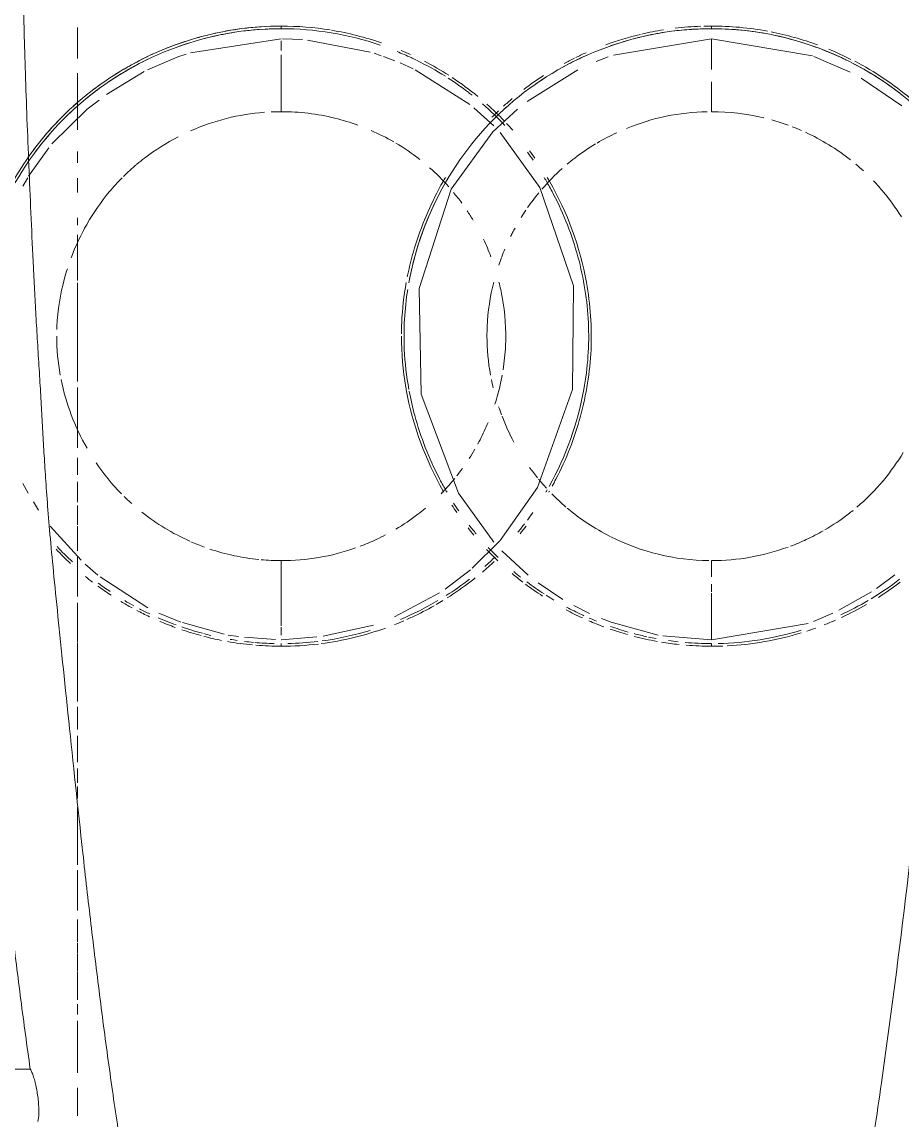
# Model space of a CAD drawing. Header units: millimetres. Extents: x -4000 to 187956, y -58990 to 162485.
# Drawn here: x 2723.4 to 2876.7, y 81072.8 to 81264.2 of the extents above; entities that cross this region are included whole.
import ezdxf

# ---------------------------------------------------------------- set-up
doc = ezdxf.new("R2010")
doc.units = ezdxf.units.MM
doc.layers.add('P-SANR-FIXT', color=6, linetype='Continuous', lineweight=9)

# ---------------------------------------------------------------- blocks, each defined once
blk = doc.blocks.new('WCPan-SquattingPan-Vitra-ArkitektSeries-5952 - CMPX502N-V808-0_000')
at = {"layer": 'P-SANR-FIXT', "color": 50}
for p, q in [((0, 52.99), (0, 53.21)), ((0, -54.89), (0, -54.66))]:
    blk.add_line(p, q, dxfattribs=at)
at = {"layer": 'P-SANR-FIXT', "color": 254}
for p, q in [((0, 52.76), (0, 52.99)), ((0, -54.66), (0, -54.43))]:
    blk.add_line(p, q, dxfattribs=at)
at = {"layer": 'P-SANR-FIXT', "color": 252}
for p, q in [((-15.83, 48.57), (0, 51.01)), ((0.24, 51.01), (3.71, 50.87)), ((4.57, 50.8), (15.52, 48.68)), ((16.18, 48.48), (17.43, 48.07)), ((17.83, 47.93), (19.82, 47.18)), ((20.75, 46.8), (23.02, 45.76)), ((-30.47, 41.28), (-23.86, 45.31)), ((23.34, 45.6), (32.88, 39.53)), ((0, 39.21), (0, 38.3)), ((33.56, 38.99), (37.07, 35.82)), ((-44.05, 27.04), (-40.52, 32.01)), ((-34.89, -39.92), (-40.27, -33.99)), ((38.1, -36.53), (33.31, -41.29)), ((-31.97, -42.5), (-34.16, -40.6)), ((32.97, -41.59), (28.58, -44.94)), ((-23.25, -48.22), (-31.57, -42.82)), ((27.6, -45.58), (19.77, -49.76)), ((-17.51, -50.68), (-21.32, -49.15)), ((-9.94, -52.82), (-17.22, -50.78)), ((16.06, -51.23), (7.33, -53.16)), ((-7.46, -53.21), (-9.27, -52.94)), ((-1.01, -53.73), (-6.4, -53.33)), ((6.22, -53.28), (0, -53.77))]:
    blk.add_line(p, q, dxfattribs=at)
at = {"layer": 'P-SANR-FIXT', "color": 253}
for p, q in [((-45.06, 25.32), (-44.19, 26.8)), ((-44.1, -28.22), (-45.03, -26.52)), ((-42.29, -31.17), (-43.2, -29.75)), ((0, -39.97), (0, -40.86))]:
    blk.add_line(p, q, dxfattribs=at)
at = {"layer": 'P-SANR-FIXT', "color": 252, "flags": 128}
for points in [[(-23.3, 45.59), (-18, 47.85), (-16.57, 48.34)], [(-39.96, 32.68), (-33.81, 38.73), (-31.76, 40.34)]]:
    blk.add_lwpolyline(points, dxfattribs=at)
at = {"layer": 'P-SANR-FIXT', "color": 250, "flags": 128}
blk.add_lwpolyline([(38.17, 34.67), (45.09, 25.06), (50.96, 7.94), (50.77, -10.15), (44.67, -27.2), (38.14, -36.48)], dxfattribs=at)
at = {"layer": 'P-SANR-FIXT', "color": 250}
for points, knots in [([(37.47, 123.56), (39.35, 123.35), (44.14, 122.78), (51.71, 121.64), (60.17, 120.01), (68.57, 117.97), (76.78, 115.45), (84.8, 112.37), (91.35, 109.16), (96.35, 106.18), (99.91, 103.74), (103.38, 100.99), (107.85, 96.84), (112.84, 90.74), (116.21, 84.15), (117.97, 79.09), (118.88, 75.48), (119.45, 72.3), (119.77, 69.47), (119.93, 66.83), (119.98, 64.71), (119.99, 63.03), (119.99, 62.01), (119.98, 61.16), (119.97, 60.06), (119.93, 58.25), (119.86, 55.26), (119.75, 51.42), (119.64, 47.54), (119.53, 44.03), (119.42, 40.71), (119.29, 36.98), (119.11, 31.92), (118.92, 26.93), (118.73, 22.47), (118.58, 19.03), (118.44, 16.16), (118.31, 13.45), (118.19, 10.96), (118.07, 8.66), (117.96, 6.69), (117.85, 4.57), (117.69, 1.79), (117.49, -1.72), (117.23, -5.98), (116.95, -10.31), (116.66, -14.74), (116.26, -20.61), (115.51, -30.84), (114.35, -45.2), (112.27, -68.07), (109.21, -96.69), (105.5, -125.36), (102.12, -148.02), (99.36, -165), (96.36, -181.94), (93.51, -196.84), (91.28, -207.81), (89.79, -214.88), (88.65, -220.17), (87.48, -225.47), (86.49, -229.85), (85.66, -233.44), (84.91, -236.67), (84.11, -240.05), (83.22, -243.76), (82.25, -247.78), (81.22, -251.94), (80.18, -256.07), (79.26, -259.65), (78.18, -263.8), (76.91, -268.61), (75.82, -272.63), (74.96, -275.78), (74.1, -278.92), (73.15, -282.36), (72.21, -285.67), (71.41, -288.37), (70.37, -291.52), (69.25, -294.43), (68.05, -296.98), (67.13, -298.69), (66.09, -300.32), (64.44, -302.55), (61.91, -305.27), (58.14, -308.26), (54.39, -310.43), (51.04, -311.95), (47.42, -313.32), (42.84, -314.6), (38.95, -315.26), (36.94, -315.51), (36.67, -315.54)], [0.064045, 0.064045, 0.064045, 0.064045, 0.0735294, 0.0882353, 0.1029412, 0.1176471, 0.1323529, 0.1470588, 0.1617647, 0.1691176, 0.1764706, 0.1838235, 0.1911765, 0.2058824, 0.2205882, 0.2279412, 0.2352941, 0.2426471, 0.25, 0.2573529, 0.2647059, 0.2683824, 0.2720588, 0.2738971, 0.2757353, 0.2794118, 0.2830882, 0.2867647, 0.2904412, 0.2922794, 0.2941176, 0.2977941, 0.3014706, 0.3088235, 0.3161765, 0.3235294, 0.3308824, 0.3382353, 0.3455882, 0.3492647, 0.3529412, 0.3566176, 0.3602941, 0.3676471, 0.375, 0.3823529, 0.3897059, 0.3970588, 0.4117647, 0.4411765, 0.4705882, 0.5294118, 0.5882353, 0.6176471, 0.6470588, 0.6764706, 0.7058824, 0.7242647, 0.7334559, 0.7426471, 0.7518382, 0.7610294, 0.765625, 0.7702206, 0.7794118, 0.7886029, 0.7977941, 0.8069853, 0.8115809, 0.8161765, 0.8207721, 0.8253676, 0.8299632, 0.832261, 0.8345588, 0.8391544, 0.84375, 0.8483456, 0.8529412, 0.8621324, 0.8667279, 0.8713235, 0.8759191, 0.8805147, 0.8897059, 0.8988971, 0.9080882, 0.9126838, 0.9172794, 0.9264706, 0.9356618, 0.9370962, 0.9370962, 0.9370962, 0.9370962]), ([(37.94, 8.6), (38.17, 7.72), (38.96, 4.06), (39.32, -1.11), (38.89, -5.34), (38.67, -6.73)], [0.4224142, 0.4224142, 0.4224142, 0.4224142, 0.4444444, 0.5138889, 0.5482288, 0.5482288, 0.5482288, 0.5482288])]:
    blk.add_open_spline(points, degree=3, knots=knots, dxfattribs=at)
at = {"layer": 'P-SANR-FIXT', "color": 254}
blk.add_open_spline([(-53.21, 8.49), (-52.93, 10.05), (-51.71, 15.44), (-48.25, 24.3), (-41.71, 34.2), (-33.16, 42.39), (-19.62, 50.56), (-7.87, 53.26), (0, 53.21)], degree=3, knots=[0.5552363, 0.5552363, 0.5552363, 0.5552363, 0.5833333, 0.6527778, 0.7222222, 0.7916667, 0.8611111, 1, 1, 1, 1], dxfattribs=at)
for points in [[(-52.75, 8.46), (-51.64, 14.59), (-47.28, 26.49), (-35.18, 41.08), (-18.67, 50.53), (-6.24, 52.8), (0, 52.76)], [(-17.65, 49.76), (-17.16, 49.93), (-16.67, 50.09), (-16.18, 50.25)], [(-34.1, 40.51), (-33.66, 40.87), (-33.23, 41.22), (-32.78, 41.56)], [(0, 39.21), (0, 39.25), (0, 39.34), (0, 39.48)], [(0, -41.15), (0, -40.99), (0, -40.9), (0, -40.86)]]:
    blk.add_open_spline(points, degree=3, dxfattribs=at)
at = {"layer": 'P-SANR-FIXT', "color": 253}
for points in [[(-12.24, 51.35), (-10.87, 51.67), (-9.5, 51.94), (-8.11, 52.15)], [(-12.14, 51.84), (-10.41, 52.24), (-8.65, 52.56), (-6.88, 52.79)], [(-6.51, 52.38), (-5.63, 52.48), (-4.75, 52.57), (-3.87, 52.63)], [(-6.35, 52.85), (-5.4, 52.97), (-4.45, 53.05), (-3.49, 53.11)], [(-2.78, 52.7), (-1.85, 52.74), (-0.93, 52.76), (0, 52.76)], [(-1.87, 53.19), (-1.25, 53.21), (-0.62, 53.22), (0, 53.21)], [(0, 53.21), (2.87, 53.23), (5.73, 53), (8.55, 52.55)], [(17.22, 49.91), (11.69, 51.8), (5.85, 52.79), (0, 52.76)], [(8.76, 52.51), (11.72, 52.02), (14.65, 51.27), (17.5, 50.29)], [(-21.25, 48.85), (-20.33, 49.24), (-19.41, 49.61), (-18.47, 49.95)], [(-18.43, 49.96), (-17.58, 50.27), (-16.72, 50.56), (-15.85, 50.83)], [(-14.88, 51.12), (-14.22, 51.31), (-13.55, 51.49), (-12.87, 51.66)], [(-14.41, 50.78), (-13.91, 50.92), (-13.42, 51.05), (-12.92, 51.18)], [(20.92, 48.99), (21.47, 48.76), (22.01, 48.52), (22.55, 48.27)], [(-26.52, 45.72), (-25.47, 46.32), (-24.41, 46.88), (-23.32, 47.4)], [(28.61, 44.47), (26.99, 45.49), (25.32, 46.42), (23.6, 47.26)], [(24.96, 47.09), (26.41, 46.34), (27.82, 45.52), (29.19, 44.65)], [(-30.16, 43.46), (-28.99, 44.25), (-27.8, 45), (-26.58, 45.69)], [(-28.87, 44.85), (-28.41, 45.13), (-27.95, 45.42), (-27.48, 45.69)], [(0, 44.98), (0, 45.04), (0, 45.1), (0, 45.16)], [(29.79, 44.26), (31.34, 43.24), (32.84, 42.13), (34.28, 40.95)], [(-32.78, 41.56), (-32.3, 41.94), (-31.8, 42.31), (-31.3, 42.66)], [(-36.26, 39.25), (-35.76, 39.7), (-35.25, 40.14), (-34.73, 40.57)], [(0, 40.94), (0, 41.28), (0, 41.67), (0, 42.1)], [(-37.86, 37.09), (-37.16, 37.79), (-36.43, 38.48), (-35.69, 39.14)], [(39, 35.91), (37.77, 37.23), (36.46, 38.48), (35.1, 39.66)], [(35.82, 39.63), (36.89, 38.69), (37.91, 37.7), (38.89, 36.68)], [(-39.63, 35.91), (-39.26, 36.31), (-38.89, 36.7), (-38.51, 37.08)], [(9.34, 37.18), (10.71, 36.84), (12.06, 36.43), (13.38, 35.94)], [(-43, 31.08), (-42.02, 32.42), (-40.98, 33.7), (-39.88, 34.94)], [(39.29, 36.26), (39.65, 35.87), (40.01, 35.48), (40.35, 35.09)], [(43.9, 29.84), (43.58, 30.31), (43.25, 30.77), (42.91, 31.23)], [(43.26, 31.5), (43.58, 31.07), (43.89, 30.64), (44.2, 30.2)], [(25.86, 28.54), (27.04, 27.5), (28.15, 26.38), (29.19, 25.2)], [(46.35, 25.95), (46.18, 26.25), (46.01, 26.55), (45.83, 26.84)], [(-38.52, -7.63), (-38.92, -5.39), (-39.13, -3.11), (-39.13, -0.84)], [(46.1, -28.06), (46.19, -27.91), (46.27, -27.76), (46.36, -27.62)], [(42.9, -32.89), (43.23, -32.46), (43.54, -32.02), (43.85, -31.57)], [(41.24, -35.02), (41.64, -34.54), (42.03, -34.05), (42.4, -33.55)], [(42.7, -33.94), (42.35, -34.39), (41.99, -34.84), (41.63, -35.28)], [(-36.72, -40.49), (-37.58, -39.69), (-38.42, -38.86), (-39.22, -38)], [(-36.39, -40.18), (-37.32, -39.32), (-38.22, -38.43), (-39.08, -37.5)], [(37.13, -40.11), (36.46, -40.74), (35.77, -41.36), (35.07, -41.97)], [(35.5, -40.98), (36.11, -40.44), (36.71, -39.88), (37.29, -39.32)], [(-32.89, -43.73), (-33.31, -43.41), (-33.72, -43.08), (-34.13, -42.75)], [(-29.81, -45.36), (-30.52, -44.89), (-31.21, -44.41), (-31.89, -43.91)], [(28.74, -46.06), (30.14, -45.18), (31.49, -44.23), (32.79, -43.23)], [(-29.66, -46.02), (-30.44, -45.51), (-31.21, -44.97), (-31.96, -44.42)], [(-25.99, -48.22), (-26.64, -47.86), (-27.29, -47.49), (-27.93, -47.1)], [(-25.67, -47.87), (-26.21, -47.57), (-26.75, -47.27), (-27.28, -46.95)], [(20.77, -50.23), (23.01, -49.28), (25.19, -48.19), (27.29, -46.95)], [(28.18, -46.94), (27.79, -47.18), (27.4, -47.41), (27.01, -47.64)], [(-22.96, -49.75), (-23.71, -49.4), (-24.46, -49.03), (-25.19, -48.64)], [(-22.9, -49.27), (-23.51, -48.98), (-24.12, -48.68), (-24.73, -48.37)], [(-18.32, -51.19), (-19.37, -50.81), (-20.41, -50.39), (-21.43, -49.94)], [(-18.48, -51.62), (-19.38, -51.29), (-20.27, -50.94), (-21.16, -50.56)], [(-13.75, -52.64), (-14.96, -52.31), (-16.16, -51.94), (-17.34, -51.54)], [(21.36, -50.47), (20.83, -50.7), (20.3, -50.92), (19.76, -51.13)], [(-13.96, -53.05), (-15.1, -52.74), (-16.23, -52.4), (-17.35, -52.02)], [(-12.24, -53.02), (-12.66, -52.92), (-13.08, -52.81), (-13.5, -52.7)], [(-10.42, -53.88), (-11.44, -53.68), (-12.45, -53.45), (-13.46, -53.18)], [(18.2, -51.72), (14.56, -53.03), (10.78, -53.95), (6.95, -54.45)], [(7.11, -53.97), (9.95, -53.59), (12.75, -52.97), (15.49, -52.14)], [(-4.98, -54.67), (-6.45, -54.54), (-7.91, -54.34), (-9.36, -54.08)], [(-7.66, -53.89), (-8.08, -53.83), (-8.49, -53.77), (-8.9, -53.7)], [(-4.82, -54.23), (-5.35, -54.18), (-5.89, -54.12), (-6.42, -54.06)], [(-1.24, -54.42), (-2.36, -54.4), (-3.49, -54.34), (-4.61, -54.25)], [(0, -54.89), (-1.47, -54.9), (-2.93, -54.84), (-4.4, -54.72)], [(6.48, -54.51), (4.33, -54.77), (2.17, -54.9), (0, -54.89)], [(1.16, -54.42), (2.9, -54.39), (4.65, -54.27), (6.38, -54.06)]]:
    blk.add_open_spline(points, degree=3, dxfattribs=at)
at = {"layer": 'P-SANR-FIXT', "color": 252}
for points in [[(0, 48.95), (0, 49.5), (0, 50.06), (0, 50.63)], [(0, 39.48), (0, 39.62), (0, 40), (0, 40.6), (0, 40.94)], [(-1.76, 38.27), (-1.17, 38.29), (-0.59, 38.3), (0, 38.3)], [(0, 38.3), (3.15, 38.32), (6.29, 37.93), (9.34, 37.18)], [(-15.83, 34.94), (-11.75, 36.75), (-7.37, 37.87), (-2.93, 38.2)], [(15.65, 35.04), (17, 34.44), (18.33, 33.78), (19.61, 33.04)], [(19.97, 32.83), (21.43, 31.96), (22.83, 31), (24.16, 29.96)], [(-27.48, 27.03), (-26.76, 27.74), (-26.01, 28.43), (-25.23, 29.08)], [(30.02, 24.23), (30.52, 23.63), (31, 23.01), (31.46, 22.38)], [(32.41, 21.04), (32.76, 20.5), (33.11, 19.96), (33.44, 19.41)], [(35.23, 16.1), (35.72, 15.08), (36.16, 14.04), (36.56, 12.98)], [(-33.85, -20.39), (-35.99, -16.67), (-37.52, -12.61), (-38.37, -8.4)], [(33.75, -20.56), (33.44, -21.1), (33.11, -21.63), (32.77, -22.16)], [(-27.85, -28.32), (-29.48, -26.65), (-30.96, -24.84), (-32.27, -22.9)], [(31.57, -23.93), (31.26, -24.35), (30.94, -24.77), (30.62, -25.19)], [(46.75, -27.85), (46.71, -27.91), (46.68, -27.97), (46.65, -28.03)], [(-26.05, -30.04), (-26.51, -29.63), (-26.96, -29.2), (-27.4, -28.77)], [(-15.95, -36.57), (-18.93, -35.24), (-21.75, -33.54), (-24.3, -31.51)], [(-13.38, -37.62), (-14.17, -37.33), (-14.96, -37.01), (-15.73, -36.67)], [(-3.93, -39.79), (-6.82, -39.5), (-9.67, -38.88), (-12.42, -37.95)], [(12.92, -37.77), (8.78, -39.23), (4.39, -40), (0, -39.97)], [(0, -39.97), (-1.18, -39.98), (-2.35, -39.93), (-3.52, -39.82)], [(0, -45.62), (0, -45.06), (0, -44.01), (0, -42.72), (0, -41.73), (0, -41.3), (0, -41.15)], [(0, -49.42), (0, -48.73), (0, -47.4), (0, -46.19), (0, -45.62)], [(0, -51.35), (0, -50.69), (0, -50.05), (0, -49.42)], [(0, -52.98), (0, -52.5), (0, -52.03), (0, -51.55)]]:
    blk.add_open_spline(points, degree=3, dxfattribs=at)
at = {"layer": 'P-SANR-FIXT', "color": 253}
for points, knots in [([(-26.58, 46.21), (-25.35, 46.9), (-23.95, 47.62), (-22.51, 48.29), (-22.35, 48.36)], [0.8362703, 0.8362703, 0.8362703, 0.8362703, 0.86111111, 0.86418685, 0.86418685, 0.86418685, 0.86418685]), ([(23.44, 47.34), (23.17, 47.47), (22.11, 47.98), (21.02, 48.45), (20.2, 48.79)], [0.85581017, 0.85581017, 0.85581017, 0.85581017, 0.86111111, 0.87687246, 0.87687246, 0.87687246, 0.87687246]), ([(33.27, 41.18), (33.06, 41.35), (31.71, 42.39), (30.31, 43.38), (29.11, 44.15)], [0.78673632, 0.78673632, 0.78673632, 0.78673632, 0.79166667, 0.81715286, 0.81715286, 0.81715286, 0.81715286]), ([(-34.19, 41.03), (-33.76, 41.37), (-32.91, 42.05), (-32.04, 42.69), (-31.6, 43.01)], [0.78197225, 0.78197225, 0.78197225, 0.78197225, 0.79166667, 0.80117835, 0.80117835, 0.80117835, 0.80117835]), ([(-43.23, 31.56), (-42.64, 32.36), (-41.55, 33.75), (-40.39, 35.07), (-39.88, 35.64)], [0.70454198, 0.70454198, 0.70454198, 0.70454198, 0.72222222, 0.73571019, 0.73571019, 0.73571019, 0.73571019]), ([(33.82, -43), (33.51, -43.24), (31.94, -44.48), (30.29, -45.62), (28.92, -46.48)], [0.78476587, 0.78476587, 0.78476587, 0.78476587, 0.79166667, 0.82018668, 0.82018668, 0.82018668, 0.82018668]), ([(26.66, -47.83), (25.41, -48.54), (23.83, -49.36), (22.22, -50.09), (21.91, -50.23)], [0.83569016, 0.83569016, 0.83569016, 0.83569016, 0.86111111, 0.86704349, 0.86704349, 0.86704349, 0.86704349])]:
    blk.add_open_spline(points, degree=3, knots=knots, dxfattribs=at)
at = {"layer": 'P-SANR-FIXT', "color": 252}
for points, knots in [([(0, 45.16), (0, 45.74), (0, 46.73), (0, 47.78), (0, 48.19)], [0.6666667, 0.6666667, 0.6666667, 0.6666667, 0.7777778, 0.847025, 0.847025, 0.847025, 0.847025]), ([(0, 42.1), (0, 42.53), (0, 43.43), (0, 44.47), (0, 44.98)], [0.4444444, 0.4444444, 0.4444444, 0.4444444, 0.5555556, 0.6555053, 0.6555053, 0.6555053, 0.6555053]), ([(-25.15, 29.15), (-24.72, 29.51), (-22.47, 31.31), (-20.03, 32.86), (-17.97, 33.92)], [0.77777778, 0.77777778, 0.77777778, 0.77777778, 0.79166667, 0.84807906, 0.84807906, 0.84807906, 0.84807906]), ([(46.38, 26.81), (46.5, 26.6), (49.8, 20.96), (53.46, 10.97), (54.45, -3.21), (52.56, -14.92), (49.52, -22.72), (47.45, -26.59), (47.23, -26.99)], [0.328942, 0.328942, 0.328942, 0.328942, 0.3333333, 0.4444444, 0.5138889, 0.5833333, 0.6527778, 0.6609006, 0.6609006, 0.6609006, 0.6609006]), ([(-33.83, 18.75), (-32.7, 20.72), (-30.78, 23.5), (-28.51, 25.99), (-27.73, 26.78)], [0.66694003, 0.66694003, 0.66694003, 0.66694003, 0.72222222, 0.74923077, 0.74923077, 0.74923077, 0.74923077]), ([(46.69, -27.03), (49.62, -21.78), (53.02, -12.32), (53.99, 1.52), (52.12, 13.12), (48.98, 21.16), (46.74, 25.27), (46.35, 25.95)], [0.3373252, 0.3373252, 0.3373252, 0.3373252, 0.4444444, 0.5138889, 0.5833333, 0.6527778, 0.6666667, 0.6666667, 0.6666667, 0.6666667]), ([(-36.62, 12.83), (-36.05, 14.33), (-35.17, 16.32), (-34.13, 18.23), (-33.85, 18.72)], [0.61369818, 0.61369818, 0.61369818, 0.61369818, 0.65277778, 0.66666667, 0.66666667, 0.66666667, 0.66666667]), ([(-39.12, 0.32), (-39.11, 0.5), (-39, 3.52), (-38.42, 7.09), (-37.45, 10.37), (-37.28, 10.91)], [0.50949043, 0.50949043, 0.50949043, 0.50949043, 0.51388889, 0.58333333, 0.59718771, 0.59718771, 0.59718771, 0.59718771]), ([(38.52, -7.62), (38.32, -8.74), (37.93, -10.44), (37.43, -12.11), (37.25, -12.69)], [0.55555556, 0.55555556, 0.55555556, 0.55555556, 0.58333333, 0.59811562, 0.59811562, 0.59811562, 0.59811562]), ([(36.08, -15.86), (35.65, -16.89), (35.05, -18.16), (34.39, -19.41), (34.25, -19.66)], [0.62553543, 0.62553543, 0.62553543, 0.62553543, 0.65277778, 0.65987605, 0.65987605, 0.65987605, 0.65987605]), ([(30.25, -25.65), (30.15, -25.76), (29.39, -26.69), (28.59, -27.58), (27.86, -28.32)], [0.718527, 0.718527, 0.718527, 0.718527, 0.72222222, 0.7477781, 0.7477781, 0.7477781, 0.7477781]), ([(25.15, -30.82), (24.72, -31.18), (23.06, -32.51), (21.3, -33.7), (19.96, -34.49)], [0.77777778, 0.77777778, 0.77777778, 0.77777778, 0.79166667, 0.82956379, 0.82956379, 0.82956379, 0.82956379]), ([(18.17, -35.49), (17.63, -35.77), (16.18, -36.49), (14.69, -37.11), (13.75, -37.47)], [0.84621051, 0.84621051, 0.84621051, 0.84621051, 0.86111111, 0.88566233, 0.88566233, 0.88566233, 0.88566233])]:
    blk.add_open_spline(points, degree=3, knots=knots, dxfattribs=at)
blk = doc.blocks.new('CMF2_NHAXUONG_A_rvt-1-0_000')
at = {"layer": 'P-SANR-FIXT', "color": 253}
for p, q in [((2733.04, 81263.26), (2733.04, 81257.87)), ((2733.04, 81255.27), (2733.04, 81249.3)), ((2733.04, 81249.23), (2733.04, 81246.99)), ((2733.04, 81246.97), (2733.04, 81245.41)), ((2733.04, 81241.66), (2733.04, 81239.64)), ((2733.04, 81237.01), (2733.04, 81234.49)), ((2733.04, 81188.22), (2733.04, 81185.27)), ((2733.04, 81184.06), (2733.04, 81180.47)), ((2733.04, 81179.89), (2733.04, 81176.53)), ((2733.04, 81176.32), (2733.04, 81171.98)), ((2733.04, 81170.9), (2733.04, 81164.02)), ((2843.54, 81170.3), (2843.54, 81169.41)), ((2733.04, 81162.94), (2733.04, 81156.06)), ((2733.04, 81155.99), (2733.04, 81145.76)), ((2733.04, 81144.82), (2733.04, 81140.88)), ((2733.04, 81139.73), (2733.04, 81135.18)), ((2733.04, 81134.06), (2733.04, 81131.55))]:
    blk.add_line(p, q, dxfattribs=at)
at = {"layer": 'P-SANR-FIXT', "color": 50}
for p, q in [((2843.54, 81263.26), (2843.54, 81263.49)), ((2843.54, 81155.39), (2843.54, 81155.62))]:
    blk.add_line(p, q, dxfattribs=at)
at = {"layer": 'P-SANR-FIXT', "color": 254}
for p, q in [((2843.54, 81263.03), (2843.54, 81263.26)), ((2843.54, 81155.62), (2843.54, 81155.84)), ((2733.04, 81130.89), (2733.04, 81128.85)), ((2733.04, 81127.3), (2733.04, 81117.26)), ((2733.04, 81116.33), (2733.04, 81109.27)), ((2733.04, 81107.73), (2733.04, 81103.81)), ((2733.04, 81103.64), (2733.04, 81101.78)), ((2733.04, 81101.69), (2733.04, 81098.79)), ((2733.04, 81098.65), (2733.04, 81093.71)), ((2733.04, 81092.98), (2733.04, 81091.15)), ((2733.04, 81090.08), (2733.04, 81080.97)), ((2733.04, 81078.39), (2733.04, 81073.49))]:
    blk.add_line(p, q, dxfattribs=at)
at = {"layer": 'P-SANR-FIXT', "color": 252}
for p, q in [((2826.47, 81258.45), (2843.54, 81261.29)), ((2843.54, 81261.29), (2861.13, 81258.29)), ((2823.46, 81257.33), (2825.54, 81258.12)), ((2861.37, 81258.2), (2867.73, 81255.44)), ((2811.41, 81250.34), (2820.23, 81255.87)), ((2869.64, 81254.4), (2876.69, 81249.59)), ((2843.54, 81249.49), (2843.54, 81248.57)), ((2805.44, 81245.04), (2809.73, 81249.01)), ((2733.04, 81230.04), (2733.04, 81228.8)), ((2733.04, 81227.13), (2733.04, 81219.15)), ((2733.04, 81218.76), (2733.04, 81201.54)), ((2733.04, 81200.51), (2733.04, 81189.99)), ((2811.57, 81167.78), (2806.97, 81172)), ((2875.5, 81167.84), (2872.28, 81165.45)), ((2817.65, 81163.51), (2813.33, 81166.4)), ((2871.42, 81164.88), (2865.71, 81161.65)), ((2822.27, 81161.1), (2819.53, 81162.45)), ((2864.67, 81161.14), (2861.34, 81159.68)), ((2860.4, 81159.32), (2843.54, 81156.5)), ((2843.54, 81156.5), (2835.03, 81157.21))]:
    blk.add_line(p, q, dxfattribs=at)
at = {"layer": 'P-SANR-FIXT', "color": 250}
blk.add_line((2724.8, 81081.62), (2604.93, 81081.62), dxfattribs=at)
at = {"layer": 'P-SANR-FIXT', "color": 250, "flags": 128}
blk.add_lwpolyline([(2805.57, 81173.51), (2799.44, 81182.05), (2792.95, 81199.35), (2792.56, 81217.75), (2798.17, 81235.04), (2805.44, 81245.04)], dxfattribs=at)
at = {"layer": 'P-SANR-FIXT', "color": 252, "flags": 128}
blk.add_lwpolyline([(2834.26, 81157.33), (2826.03, 81159.59), (2824.38, 81160.2)], dxfattribs=at)
at = {"layer": 'P-SANR-FIXT', "color": 250}
for points, knots in [([(2805.71, 80894.89), (2805.42, 80894.93), (2804.76, 80895.04), (2803.38, 80895.27), (2800.91, 80895.73), (2797.57, 80896.5), (2794.44, 80897.5), (2792.02, 80898.49), (2790.26, 80899.33), (2788.49, 80900.34), (2786.13, 80901.91), (2783.26, 80904.16), (2780.69, 80906.51), (2779.15, 80908.05), (2778.36, 80908.87), (2777.81, 80909.46), (2777.32, 80910.02), (2776.73, 80910.77), (2775.87, 80912.05), (2775.19, 80913.45), (2774.67, 80914.79), (2774.39, 80915.6), (2774.16, 80916.23), (2774, 80916.69), (2773.85, 80917.07), (2773.73, 80917.37), (2773.6, 80917.66), (2773.45, 80918.02), (2773.23, 80918.55), (2772.99, 80919.15), (2772.76, 80919.82), (2772.55, 80920.47), (2772.35, 80921.12), (2772.15, 80921.83), (2771.93, 80922.59), (2771.65, 80923.55), (2771.4, 80924.36), (2771.23, 80924.83), (2771.09, 80925.25), (2770.91, 80925.79), (2770.66, 80926.64), (2770.3, 80927.97), (2769.85, 80929.65), (2769.39, 80931.43), (2768.98, 80933.02), (2768.52, 80934.79), (2767.85, 80937.25), (2766.53, 80941.96), (2764.28, 80949.95), (2761.65, 80960.09), (2759.37, 80969.8), (2757.62, 80977.87), (2755.7, 80987.16), (2753.53, 80997.74), (2751.23, 81009.24), (2748.85, 81021.39), (2746.48, 81033.9), (2744.19, 81046.48), (2742.41, 81056.77), (2741.1, 81064.78), (2740.19, 81070.57), (2739.33, 81076.36), (2738.21, 81084.34), (2736.86, 81094.56), (2735.35, 81107.01), (2733.48, 81123.45), (2731.43, 81143.01), (2729.4, 81162.59), (2728.07, 81176.24), (2727.47, 81184.51), (2727.12, 81190.24), (2726.89, 81194.36), (2726.7, 81197.84), (2726.53, 81200.78), (2726.38, 81203.12), (2726.23, 81205.51), (2726.04, 81208.64), (2725.82, 81212.48), (2725.57, 81216.99), (2725.27, 81222.85), (2724.94, 81229.98), (2724.59, 81238.11), (2724.26, 81246.31), (2723.97, 81254.44), (2723.75, 81261.83), (2723.61, 81268.02), (2723.53, 81272.26), (2723.48, 81275.13), (2723.54, 81277.07), (2723.67, 81278.71), (2723.82, 81280.11), (2724, 81281.62), (2724.25, 81283.53), (2724.64, 81285.87), (2725.32, 81288.68), (2726.31, 81291.58), (2727.67, 81294.7), (2729.3, 81297.94), (2731.18, 81301.15), (2733.26, 81304.11), (2735.56, 81306.81), (2738.13, 81309.39), (2740.41, 81311.4), (2742.28, 81312.92), (2743.48, 81313.84), (2744.42, 81314.55), (2745.3, 81315.22), (2746.75, 81316.32), (2748.78, 81317.75), (2751.77, 81319.44), (2755.92, 81321.29), (2761.9, 81323.58), (2769.06, 81326.1), (2775.47, 81328.1), (2780.54, 81329.51), (2784.21, 81330.42), (2787.8, 81331.18), (2792.67, 81332.09), (2798.68, 81332.99), (2803.51, 81333.55), (2805.85, 81333.8)], [-0.9040855, -0.9040855, -0.9040855, -0.9040855, -0.9017857, -0.8988095, -0.8928571, -0.8809524, -0.8690476, -0.8630952, -0.8571429, -0.8511905, -0.8452381, -0.8333333, -0.8214286, -0.8154762, -0.8125, -0.8095238, -0.8065476, -0.8035714, -0.797619, -0.7857143, -0.7797619, -0.7738095, -0.7708333, -0.7678571, -0.764881, -0.7633929, -0.7619048, -0.7589286, -0.7559524, -0.75, -0.7440476, -0.7380952, -0.7321429, -0.7261905, -0.7202381, -0.7142857, -0.7083333, -0.702381, -0.6964286, -0.6904762, -0.6845238, -0.6785714, -0.672619, -0.6696429, -0.6666667, -0.6636905, -0.6607143, -0.6547619, -0.6428571, -0.6309524, -0.625, -0.6190476, -0.6130952, -0.6071429, -0.6011905, -0.5952381, -0.5892857, -0.5833333, -0.577381, -0.5744048, -0.5714286, -0.5684524, -0.5654762, -0.5595238, -0.5535714, -0.547619, -0.5357143, -0.5238095, -0.5119048, -0.5, -0.4940476, -0.4880952, -0.4821429, -0.4791667, -0.4761905, -0.4732143, -0.4702381, -0.4642857, -0.4583333, -0.452381, -0.4404762, -0.4285714, -0.4166667, -0.4047619, -0.3928571, -0.3809524, -0.3690476, -0.3571429, -0.3452381, -0.3392857, -0.3333333, -0.327381, -0.3214286, -0.3095238, -0.297619, -0.2857143, -0.2738095, -0.2619048, -0.25, -0.2380952, -0.2261905, -0.2142857, -0.202381, -0.1964286, -0.1904762, -0.1875, -0.1845238, -0.1785714, -0.1666667, -0.1547619, -0.1428571, -0.1309524, -0.1190476, -0.1071429, -0.1011905, -0.0952381, -0.0892857, -0.0833333, -0.0714286, -0.0601906, -0.0601906, -0.0601906, -0.0601906]), ([(2804.4, 81209.43), (2804.4, 81210), (2804.47, 81213.18), (2804.95, 81216.34), (2805.59, 81218.87)], [0.5, 0.5, 0.5, 0.5, 0.51388889, 0.57764217, 0.57764217, 0.57764217, 0.57764217]), ([(2726.1, 81072.53), (2726.21, 81072.85), (2726.34, 81073.82), (2726.25, 81075.96), (2725.97, 81077.93), (2725.65, 81079.35), (2725.38, 81080.3), (2725.09, 81081.08), (2724.9, 81081.47), (2724.8, 81081.62)], [0, 0, 0, 0, 0.2, 0.4, 0.6, 0.7, 0.8, 0.9, 1, 1, 1, 1])]:
    blk.add_open_spline(points, degree=3, knots=knots, dxfattribs=at)
at = {"layer": 'P-SANR-FIXT', "color": 252}
for points in [[(2790.79, 81218.73), (2791.89, 81224.87), (2796.26, 81236.76), (2808.36, 81251.36), (2824.86, 81260.8), (2837.3, 81263.07), (2843.54, 81263.03)], [(2843.54, 81257.26), (2843.54, 81257.89), (2843.54, 81259.21), (2843.54, 81260.59), (2843.54, 81261.29)], [(2843.54, 81255.93), (2843.54, 81256.36), (2843.54, 81256.8), (2843.54, 81257.26)], [(2843.54, 81249.75), (2843.54, 81249.89), (2843.54, 81250.28), (2843.54, 81251.17), (2843.54, 81252.33), (2843.54, 81253.28), (2843.54, 81253.79)], [(2828.74, 81245.66), (2833.18, 81247.48), (2837.96, 81248.49), (2842.76, 81248.57)], [(2843.54, 81248.57), (2846.61, 81248.59), (2849.67, 81248.22), (2852.65, 81247.51)], [(2857.61, 81245.96), (2858.15, 81245.75), (2858.7, 81245.52), (2859.23, 81245.29)], [(2823.61, 81243.11), (2824.71, 81243.76), (2825.85, 81244.36), (2827.01, 81244.9)], [(2859.92, 81244.98), (2862.71, 81243.69), (2865.36, 81242.08), (2867.77, 81240.17)], [(2813.99, 81235.08), (2815.08, 81236.35), (2816.26, 81237.55), (2817.52, 81238.67)], [(2790.91, 81219.41), (2791.98, 81224.92), (2793.92, 81230.27), (2796.61, 81235.2)], [(2811.48, 81231.84), (2812.1, 81232.73), (2812.76, 81233.6), (2813.45, 81234.44)], [(2873.48, 81234.6), (2874.63, 81233.22), (2875.68, 81231.77), (2876.63, 81230.25)], [(2810.35, 81230.11), (2810.62, 81230.54), (2810.89, 81230.97), (2811.18, 81231.39)], [(2806.99, 81223.28), (2807.16, 81223.73), (2807.34, 81224.18), (2807.53, 81224.63)], [(2806.45, 81221.79), (2806.61, 81222.25), (2806.77, 81222.7), (2806.94, 81223.16)], [(2790.26, 81200.51), (2789.75, 81203.46), (2789.49, 81206.45), (2789.49, 81209.44)], [(2805.02, 81202.65), (2804.61, 81204.89), (2804.41, 81207.16), (2804.4, 81209.43)], [(2796.79, 81182.43), (2793.65, 81187.88), (2791.45, 81193.88), (2790.34, 81200.07)], [(2806.93, 81195.73), (2806.76, 81196.19), (2806.6, 81196.64), (2806.44, 81197.1)], [(2809.09, 81190.97), (2808.31, 81192.42), (2807.62, 81193.93), (2807.03, 81195.47)], [(2813.22, 81184.74), (2812.74, 81185.33), (2812.27, 81185.94), (2811.83, 81186.56)], [(2814.77, 81182.93), (2814.3, 81183.44), (2813.84, 81183.97), (2813.4, 81184.51)], [(2818.17, 81179.63), (2817.31, 81180.37), (2816.48, 81181.14), (2815.69, 81181.96)], [(2825.85, 81174.53), (2823.19, 81175.87), (2820.68, 81177.52), (2818.4, 81179.44)], [(2843.09, 81170.3), (2837.17, 81170.34), (2831.29, 81171.8), (2826, 81174.45)], [(2856.91, 81172.67), (2852.63, 81171.1), (2848.09, 81170.28), (2843.54, 81170.3)], [(2843.54, 81164.84), (2843.54, 81165.33), (2843.54, 81165.79), (2843.54, 81166.22)], [(2843.54, 81156.5), (2843.54, 81157.24), (2843.54, 81158.74), (2843.54, 81160.88), (2843.54, 81162.88), (2843.54, 81164.09), (2843.54, 81164.65)]]:
    blk.add_open_spline(points, degree=3, dxfattribs=at)
at = {"layer": 'P-SANR-FIXT', "color": 253}
for points in [[(2831.39, 81262.11), (2832.64, 81262.4), (2833.89, 81262.65), (2835.16, 81262.85)], [(2837.03, 81262.65), (2838.2, 81262.79), (2839.37, 81262.9), (2840.55, 81262.96)], [(2837.18, 81263.13), (2838.67, 81263.31), (2840.17, 81263.42), (2841.66, 81263.46)], [(2840.58, 81262.96), (2841.29, 81263), (2842, 81263.02), (2842.72, 81263.03)], [(2842.22, 81263.48), (2842.66, 81263.49), (2843.1, 81263.49), (2843.54, 81263.49)], [(2843.54, 81263.49), (2846.82, 81263.51), (2850.09, 81263.21), (2853.31, 81262.61)], [(2853, 81262.2), (2849.88, 81262.77), (2846.71, 81263.05), (2843.54, 81263.03)], [(2825.1, 81260.24), (2827.09, 81260.96), (2829.12, 81261.57), (2831.17, 81262.06)], [(2827.36, 81260.53), (2827.95, 81260.71), (2828.53, 81260.89), (2829.13, 81261.06)], [(2829.97, 81261.29), (2830.41, 81261.4), (2830.85, 81261.51), (2831.3, 81261.62)], [(2831.6, 81261.69), (2832.86, 81261.98), (2834.14, 81262.23), (2835.43, 81262.43)], [(2853.91, 81262.49), (2856.67, 81261.95), (2859.38, 81261.18), (2862.01, 81260.22)], [(2861.85, 81259.79), (2859.43, 81260.68), (2856.94, 81261.39), (2854.42, 81261.92)], [(2864, 81259.45), (2865.3, 81258.92), (2866.58, 81258.33), (2867.84, 81257.7)], [(2817.01, 81256), (2818.03, 81256.58), (2819.07, 81257.12), (2820.13, 81257.63)], [(2817.84, 81256.97), (2818.45, 81257.3), (2819.06, 81257.62), (2819.68, 81257.92)], [(2820.22, 81257.68), (2820.76, 81257.94), (2821.3, 81258.19), (2821.85, 81258.43)], [(2868.5, 81257.37), (2871.98, 81255.55), (2875.28, 81253.37), (2878.28, 81250.84)], [(2815.48, 81255.09), (2815.97, 81255.39), (2816.46, 81255.68), (2816.96, 81255.97)], [(2810.84, 81252.47), (2811.96, 81253.32), (2813.11, 81254.12), (2814.28, 81254.88)], [(2812.26, 81252.96), (2813.02, 81253.5), (2813.8, 81254.03), (2814.59, 81254.54)], [(2807.28, 81249.52), (2807.78, 81249.97), (2808.29, 81250.42), (2808.8, 81250.85)], [(2805.26, 81247.59), (2805.63, 81247.97), (2806.02, 81248.34), (2806.4, 81248.71)], [(2806.24, 81247.92), (2806.77, 81248.43), (2807.3, 81248.93), (2807.84, 81249.41)], [(2854.05, 81247.14), (2855.02, 81246.87), (2855.97, 81246.56), (2856.92, 81246.22)], [(2868.68, 81239.43), (2869.13, 81239.05), (2869.58, 81238.65), (2870.02, 81238.25)], [(2871.79, 81236.5), (2872.38, 81235.88), (2872.94, 81235.25), (2873.48, 81234.6)], [(2790.34, 81200.07), (2790.31, 81200.22), (2790.28, 81200.36), (2790.26, 81200.51)], [(2796.89, 81182.25), (2796.86, 81182.31), (2796.82, 81182.37), (2796.79, 81182.43)], [(2799.13, 81178.7), (2798.84, 81179.13), (2798.55, 81179.56), (2798.27, 81179.99)], [(2799.5, 81178.96), (2799.19, 81179.41), (2798.89, 81179.86), (2798.59, 81180.33)], [(2802.13, 81174.74), (2801.78, 81175.16), (2801.44, 81175.58), (2801.11, 81176.01)], [(2802.51, 81174.98), (2802.1, 81175.47), (2801.71, 81175.96), (2801.32, 81176.46)], [(2806.31, 81170.26), (2805.63, 81170.91), (2804.97, 81171.58), (2804.33, 81172.26)], [(2806.37, 81170.83), (2805.77, 81171.41), (2805.18, 81172), (2804.61, 81172.61)], [(2843.54, 81167.5), (2843.54, 81167.88), (2843.54, 81168.54), (2843.54, 81168.97), (2843.54, 81169.12)], [(2810.65, 81166.54), (2810.02, 81167.03), (2809.4, 81167.52), (2808.79, 81168.03)], [(2814.09, 81164.12), (2813.08, 81164.78), (2812.08, 81165.47), (2811.11, 81166.19)], [(2814.36, 81164.49), (2813.34, 81165.15), (2812.34, 81165.85), (2811.37, 81166.58)], [(2871.34, 81163.63), (2873.07, 81164.67), (2874.73, 81165.81), (2876.33, 81167.05)], [(2876.43, 81166.55), (2875.2, 81165.61), (2873.93, 81164.72), (2872.62, 81163.89)], [(2816.07, 81163.43), (2815.61, 81163.71), (2815.16, 81163.99), (2814.71, 81164.27)], [(2866.07, 81160.82), (2867.69, 81161.58), (2869.28, 81162.41), (2870.82, 81163.32)], [(2821.06, 81160.3), (2820.09, 81160.74), (2819.13, 81161.21), (2818.19, 81161.71)], [(2824.78, 81158.76), (2823.9, 81159.09), (2823.02, 81159.44), (2822.16, 81159.81)], [(2823.5, 81159.75), (2823.08, 81159.92), (2822.65, 81160.09), (2822.23, 81160.28)], [(2865.17, 81159.92), (2864.52, 81159.64), (2863.86, 81159.36), (2863.2, 81159.1)], [(2828.88, 81157.41), (2827.88, 81157.7), (2826.88, 81158.02), (2825.89, 81158.36)], [(2829.01, 81157.85), (2827.98, 81158.15), (2826.95, 81158.47), (2825.94, 81158.83)], [(2832.29, 81157.03), (2831.53, 81157.19), (2830.78, 81157.37), (2830.04, 81157.57)], [(2844.69, 81155.85), (2849.6, 81155.93), (2854.47, 81156.74), (2859.15, 81158.17)], [(2859.16, 81157.7), (2854.97, 81156.42), (2850.63, 81155.65), (2846.25, 81155.44)], [(2861.73, 81158.55), (2861.21, 81158.36), (2860.68, 81158.18), (2860.15, 81158.01)], [(2834.05, 81156.22), (2832.71, 81156.46), (2831.39, 81156.75), (2830.07, 81157.09)], [(2833.9, 81156.71), (2833.45, 81156.79), (2833, 81156.88), (2832.55, 81156.97)], [(2837.88, 81155.67), (2836.86, 81155.78), (2835.84, 81155.91), (2834.83, 81156.08)], [(2837.74, 81156.14), (2837.18, 81156.2), (2836.62, 81156.27), (2836.07, 81156.35)], [(2843.54, 81155.84), (2842, 81155.83), (2840.46, 81155.9), (2838.93, 81156.03)], [(2843.54, 81155.39), (2842.07, 81155.38), (2840.6, 81155.43), (2839.14, 81155.55)], [(2845.5, 81155.41), (2844.84, 81155.39), (2844.19, 81155.38), (2843.54, 81155.39)]]:
    blk.add_open_spline(points, degree=3, dxfattribs=at)
at = {"layer": 'P-SANR-FIXT', "color": 254}
blk.add_open_spline([(2896.29, 81218.73), (2896.01, 81220.26), (2894.8, 81225.59), (2891.38, 81234.36), (2884.9, 81244.18), (2876.42, 81252.3), (2862.99, 81260.4), (2851.34, 81263.08), (2843.54, 81263.03)], degree=3, knots=[0.5555556, 0.5555556, 0.5555556, 0.5555556, 0.5833333, 0.6527778, 0.7222222, 0.7916667, 0.8611111, 1, 1, 1, 1], dxfattribs=at)
for points in [[(2825.88, 81260.03), (2826.37, 81260.2), (2826.87, 81260.37), (2827.36, 81260.53)], [(2843.54, 81249.49), (2843.54, 81249.52), (2843.54, 81249.61), (2843.54, 81249.75)], [(2797.18, 81236.22), (2797.36, 81236.52), (2797.53, 81236.82), (2797.71, 81237.12)], [(2797.44, 81182.22), (2797.35, 81182.36), (2797.27, 81182.51), (2797.18, 81182.66)], [(2843.54, 81169.12), (2843.54, 81169.28), (2843.54, 81169.38), (2843.54, 81169.42)], [(2810.26, 81167.43), (2809.87, 81167.74), (2809.48, 81168.06), (2809.09, 81168.38)]]:
    blk.add_open_spline(points, degree=3, dxfattribs=at)
at = {"layer": 'P-SANR-FIXT', "color": 253}
for points, knots in [([(2866.98, 81257.62), (2866.71, 81257.75), (2865.34, 81258.4), (2863.95, 81258.99), (2862.82, 81259.43)], [0.85581017, 0.85581017, 0.85581017, 0.85581017, 0.86111111, 0.88277509, 0.88277509, 0.88277509, 0.88277509]), ([(2819.92, 81258.04), (2820.18, 81258.16), (2820.76, 81258.44), (2821.35, 81258.71), (2821.67, 81258.85)], [0.85595311, 0.85595311, 0.85595311, 0.85595311, 0.86111111, 0.8673238, 0.8673238, 0.8673238, 0.8673238]), ([(2876.3, 81251.85), (2876.25, 81251.88), (2873.66, 81253.88), (2870.87, 81255.63), (2868.01, 81257.1)], [0.79058319, 0.79058319, 0.79058319, 0.79058319, 0.79166667, 0.84897558, 0.84897558, 0.84897558, 0.84897558]), ([(2821.28, 81160.7), (2821.15, 81160.76), (2820.14, 81161.23), (2819.14, 81161.73), (2818.27, 81162.19)], [-0.86356969, -0.86356969, -0.86356969, -0.86356969, -0.86111111, -0.84368511, -0.84368511, -0.84368511, -0.84368511]), ([(2870.55, 81162.64), (2869.19, 81161.85), (2867.74, 81161.1), (2866.26, 81160.41), (2866.2, 81160.39)], [0.83333333, 0.83333333, 0.83333333, 0.83333333, 0.86111111, 0.86215324, 0.86215324, 0.86215324, 0.86215324])]:
    blk.add_open_spline(points, degree=3, knots=knots, dxfattribs=at)
at = {"layer": 'P-SANR-FIXT', "color": 252}
for points, knots in [([(2818.38, 81239.42), (2818.82, 81239.79), (2820.4, 81241.05), (2822.08, 81242.2), (2823.33, 81242.95)], [0.77777778, 0.77777778, 0.77777778, 0.77777778, 0.79166667, 0.82729189, 0.82729189, 0.82729189, 0.82729189]), ([(2790.52, 81219.79), (2790.77, 81221.01), (2791.96, 81226.04), (2794.23, 81231.85), (2796.63, 81236.2), (2797.16, 81237.09)], [0.5614195, 0.5614195, 0.5614195, 0.5614195, 0.5833333, 0.6527778, 0.6710176, 0.6710176, 0.6710176, 0.6710176]), ([(2808.52, 81226.8), (2808.64, 81227.03), (2808.89, 81227.53), (2809.15, 81228.02), (2809.29, 81228.28)], [0.64643303, 0.64643303, 0.64643303, 0.64643303, 0.65277778, 0.6599739, 0.6599739, 0.6599739, 0.6599739]), ([(2789.49, 81209.84), (2789.5, 81210.49), (2789.57, 81213.5), (2789.92, 81216.49), (2790.34, 81218.81)], [0.50234719, 0.50234719, 0.50234719, 0.50234719, 0.51388889, 0.55555556, 0.55555556, 0.55555556, 0.55555556]), ([(2790.79, 81200.15), (2790.37, 81202.45), (2789.7, 81208.26), (2790.05, 81214.12), (2790.59, 81217.59)], [-0.5555556, -0.5555556, -0.5555556, -0.5555556, -0.5138889, -0.451343, -0.451343, -0.451343, -0.451343]), ([(2797.18, 81182.66), (2796.79, 81183.33), (2794.55, 81187.44), (2792.31, 81193.2), (2791.11, 81198.42), (2790.84, 81199.86)], [-0.6666667, -0.6666667, -0.6666667, -0.6666667, -0.6527778, -0.5833333, -0.5572924, -0.5572924, -0.5572924, -0.5572924]), ([(2876.97, 81189.17), (2875.93, 81187.45), (2873.5, 81184.01), (2870.53, 81181.02), (2868.85, 81179.59)], [0.6733865, 0.6733865, 0.6733865, 0.6733865, 0.7222222, 0.7760287, 0.7760287, 0.7760287, 0.7760287]), ([(2868.21, 81179.06), (2867.93, 81178.83), (2866.37, 81177.6), (2864.71, 81176.49), (2863.3, 81175.67)], [0.78289619, 0.78289619, 0.78289619, 0.78289619, 0.79166667, 0.83140858, 0.83140858, 0.83140858, 0.83140858]), ([(2863.02, 81175.51), (2862.06, 81174.96), (2860.18, 81173.98), (2858.23, 81173.16), (2857.3, 81172.81)], [0.83403915, 0.83403915, 0.83403915, 0.83403915, 0.86111111, 0.8855448, 0.8855448, 0.8855448, 0.8855448])]:
    blk.add_open_spline(points, degree=3, knots=knots, dxfattribs=at)
at = {"layer": 'P-SANR-FIXT', "color": 250}
for points in [[(2805.49, 81200.42), (2805.37, 81200.9), (2805.27, 81201.38), (2805.17, 81201.87)], [(2721.62, 81105.88), (2722.12, 81101.83), (2723.14, 81093.74), (2724.23, 81085.66), (2724.8, 81081.62)]]:
    blk.add_open_spline(points, degree=3, dxfattribs=at)
at = {"layer": 'P-SANR-FIXT', "color": 250, "lineweight": 9}
blk.add_blockref('WCPan-SquattingPan-Vitra-ArkitektSeries-5952 - CMPX502N-V808-0_000', (2768.54, 81210.27), dxfattribs=at)

msp = doc.modelspace()

# ---------------------------------------------------------------- block references
at = {"lineweight": 5}
msp.add_blockref('CMF2_NHAXUONG_A_rvt-1-0_000', (0, 0), dxfattribs=at)

doc.saveas('drawing.dxf')
